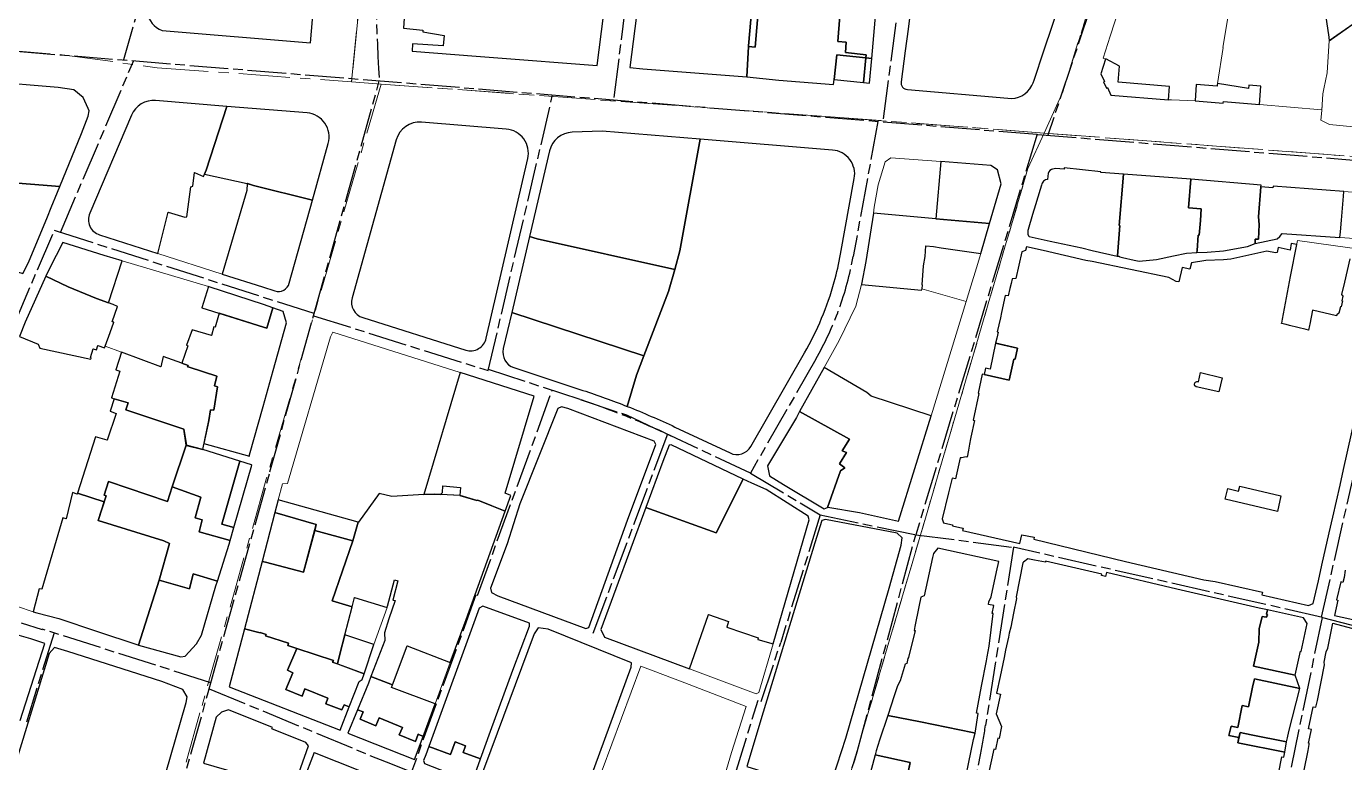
# Model space of a CAD drawing. Header units: millimetres. Extents: x 125232 to 134072, y 142885 to 152835.
# Drawn here: x 130382 to 131201, y 146210 to 146667 of the extents above; entities that cross this region are included whole.
import ezdxf

# ---------------------------------------------------------------- set-up
doc = ezdxf.new("R2010")
doc.units = ezdxf.units.MM
doc.linetypes.add('ACAD_ISO08W100', pattern=[36, 24, -3, 6, -3])
doc.linetypes.add('CENTER', pattern=[50.8, 31.75, -6.35, 6.35, -6.35])
for name, color, linetype, lineweight in [('apartment', 42, 'Continuous', 0), ('government', 221, 'Continuous', 0), ('historical site', 232, 'Continuous', 0), ('municipal utilities', 151, 'Continuous', 0), ('parking', 8, 'Continuous', 0), ('school', 31, 'Continuous', 0), ('super block', 6, 'CENTER', 0)]:
    doc.layers.add(name, color=color, linetype=linetype, lineweight=lineweight)
for name, color, linetype in [('commerce', 10, 'Continuous'), ('commerce & office', 242, 'Continuous'), ('commerce and residence', 32, 'Continuous'), ('culture', 21, 'Continuous'), ('green & plaza', 80, 'Continuous'), ('hospital', 231, 'Continuous'), ('research & university', 30, 'Continuous'), ('reserve', 253, 'Continuous'), ('residence', 2, 'Continuous'), ('residence-bad', 41, 'Continuous'), ('老城北中心线', 7, 'ACAD_ISO08W100')]:
    doc.layers.add(name, color=color, linetype=linetype)

msp = doc.modelspace()

# ---------------------------------------------------------------- linework, layer by layer
at = {"layer": 'apartment'}
msp.add_lwpolyline([(131128.21, 146380.32), (131134.99, 146378.69), (131135.76, 146381.78), (131161.3, 146375.71), (131159.05, 146366.01), (131126.59, 146373.79)], close=True, dxfattribs=at)
at = {"layer": 'commerce'}
for points in [[(130890.4, 146711.17), (130841.43, 146715.61), (130841.16, 146712.7), (130839.73, 146712.88), (130834.82, 146654.2), (130830.75, 146654.54), (130829.74, 146635.73), (130849.52, 146633.67), (130883.55, 146631.09), (130883.81, 146634.17), (130885.5, 146649.43), (130903.6, 146647.61), (130903.78, 146649.54), (130890.96, 146650.87), (130891.4, 146657.35), (130886.13, 146657.74)], [(130839.73, 146712.88), (130841.16, 146712.7), (130841.43, 146715.61), (130836, 146716.1), (130830.77, 146654.97), (130830.75, 146654.54), (130834.82, 146654.2)], [(130912.5, 146706.68), (130909.22, 146707.06), (130909.45, 146709.43), (130892.46, 146710.99), (130890.4, 146711.17), (130886.13, 146657.74), (130891.4, 146657.35), (130890.96, 146650.87), (130903.78, 146649.54), (130903.6, 146647.61), (130907.21, 146647.24)], [(130903.6, 146647.61), (130885.5, 146649.43), (130883.81, 146634.17), (130902.2, 146632.23)], [(130907.21, 146647.24), (130903.6, 146647.61), (130902.2, 146632.23), (130905.8, 146631.85)], [(131092.15, 146629.92), (131060.3, 146632.45), (131061.14, 146642.46), (131052.52, 146646.99), (131052.44, 146646.75), (131049.44, 146637.77), (131051.74, 146632.9), (131051.2, 146632.64), (131052.99, 146628.86), (131053.53, 146629.11), (131055.76, 146624.39), (131091.5, 146621.59)], [(130420.72, 146611.37), (130421.31, 146614.81), (130420.65, 146616.2), (130417.54, 146623.03), (130411.82, 146627.73), (130402.14, 146629.19), (130357.39, 146632.96), (130356.24, 146617.22), (130344.96, 146618.31), (130343.42, 146598.92), (130342.55, 146598.27), (130341.44, 146585.63), (130339.99, 146572.07), (130353.42, 146571.63), (130403.05, 146567.82), (130416.66, 146600.69)], [(131148.87, 146630.03), (131141.26, 146630.67), (131141.06, 146628.49), (131121.84, 146631.62), (131121.68, 146630.68), (131121.63, 146630.01), (131108.65, 146630.96), (131107.98, 146620.85), (131125.47, 146619.57), (131125.6, 146620.49), (131147.91, 146618.62)], [(130987.64, 146569.49), (130985.33, 146578.11), (130981.18, 146580.88), (130950.21, 146583.25), (130947, 146547.72), (130980.38, 146544.72)], [(131063.47, 146575.36), (131049.42, 146576.55), (131049.44, 146576.85), (131026.67, 146579.27), (131026.6, 146578.47), (131021.41, 146578.89), (131020.51, 146578.76), (131019.48, 146578.52), (131018.78, 146578.28), (131017.84, 146577.76), (131017.15, 146576.86), (131016.79, 146575.92), (131016.54, 146574.1), (131016.38, 146572.17), (131015.12, 146572), (131014.39, 146571.55), (131013.9, 146571.06), (131013.38, 146570.41), (131013.05, 146569.9), (131012.77, 146569.35), (131012.53, 146568.68), (131011.7, 146565.99), (131008.95, 146556.42), (131006.98, 146550.38), (131007.13, 146550.33), (131004.31, 146541.15), (131004.1, 146540.39), (131004.09, 146540.23), (131004.04, 146539.18), (131004.15, 146538.25), (131004.59, 146537.12), (131005, 146536.82), (131017.98, 146533.88), (131037.62, 146529.62), (131044.01, 146528.07), (131059.58, 146524.54), (131060.82, 146524.26), (131061.22, 146524.17), (131059.71, 146524.67), (131061.2, 146543.58), (131060.8, 146543.61)], [(130543.8, 146483.09), (130541.7, 146490.18), (130535.34, 146492.49), (130531.63, 146479.88), (130529.62, 146480.51), (130502.07, 146489.13), (130499.6, 146480.38), (130498.78, 146480.62), (130497.29, 146475.21), (130485.35, 146478.9), (130481.84, 146469.4), (130482.52, 146468.92), (130478.8, 146458.08), (130482.75, 146456.61), (130482.48, 146455.81), (130483.34, 146455.55), (130500.67, 146450.06), (130499.2, 146444.03), (130501.11, 146443.54), (130498.73, 146428.88), (130496.6, 146429.16), (130495.61, 146422.65), (130492.59, 146408.28), (130520.79, 146400.44), (130520.97, 146401.35), (130529.34, 146431.29), (130535.59, 146453.5)], [(130827.42, 146386.17), (130782.7, 146407.41), (130781.35, 146407.21), (130777.51, 146397.11), (130766.99, 146368.63), (130810.59, 146352.83)], [(130522.3, 146394.76), (130522.15, 146395.05), (130514.85, 146397.32), (130503.6, 146358.32), (130511.14, 146356.18)], [(130489.59, 146353.54), (130491.39, 146360.88), (130487.06, 146362.09), (130490.67, 146374.97), (130472.94, 146381.36), (130469.93, 146372.33), (130433.28, 146384.61), (130430.64, 146376.18), (130431.84, 146375.82), (130426.98, 146360.44), (130467.63, 146347.86), (130471.21, 146346.3), (130464.73, 146323.56), (130483.53, 146318.06), (130485.97, 146327.38), (130500.93, 146322.84), (130508.16, 146345.89), (130508.83, 146348.19)], [(130588.28, 146359.52), (130538.76, 146373.24), (130536.69, 146365.37), (130562.37, 146358.12), (130561.36, 146354.33), (130585.05, 146347.87)], [(130562.37, 146358.12), (130536.69, 146365.37), (130528.71, 146334.97), (130530.81, 146334.7), (130554.41, 146328.39)], [(130584.53, 146306.95), (130572.23, 146310.68), (130585.05, 146347.87), (130561.36, 146354.33), (130554.41, 146328.39), (130530.81, 146334.7), (130528.71, 146334.97), (130517.77, 146293.28), (130527.52, 146290.7), (130527.52, 146291.06), (130531.15, 146289.82), (130530.88, 146288.85), (130545.11, 146284.34), (130544.76, 146283.02), (130550.34, 146281.14), (130572.95, 146273.56), (130572.51, 146272.68), (130575.54, 146271.53), (130576.87, 146277.47), (130580.12, 146289.51)], [(130500.02, 146319.97), (130500.93, 146322.84), (130485.97, 146327.38), (130483.53, 146318.06), (130464.73, 146323.56), (130452.02, 146283.22), (130478.17, 146275.97), (130480.95, 146276.36), (130487.89, 146284), (130491.07, 146289.26)], [(131177.54, 146296.67), (131175.21, 146300.07), (131152.91, 146304.99), (131152.86, 146304.77), (131152.38, 146302.66), (131152.97, 146301.84), (131152.18, 146300.43), (131149.56, 146300.97), (131147.83, 146293.25), (131147.49, 146285.1), (131144.19, 146270.17), (131170.2, 146264.44), (131173.49, 146279.37), (131173.82, 146279.31)], [(130547.73, 146266.07), (130544.55, 146267.61), (130550.34, 146281.14), (130544.76, 146283.02), (130545.11, 146284.34), (130530.88, 146288.85), (130531.15, 146289.82), (130527.52, 146291.06), (130527.52, 146290.7), (130517.77, 146293.28), (130508.34, 146257.35), (130577.09, 146230.36), (130582.78, 146244.95), (130579.59, 146246.1), (130578.27, 146242.91), (130568.18, 146246.75), (130569.61, 146250.26), (130555.24, 146256.08), (130553.48, 146251.47), (130543.46, 146255.54)], [(130557.55, 146220.7), (130555.94, 146222.64), (130534.8, 146231.22), (130535.15, 146232), (130507.79, 146243), (130503.43, 146241.61), (130500.26, 146238.45), (130492.31, 146209.87), (130548.05, 146193.86)], [(130615.83, 146232.04), (130601.46, 146238.08), (130599.38, 146233.14), (130589.68, 146237.21), (130591.55, 146241.82), (130587.98, 146243.09), (130582, 146228.43), (130623.31, 146212.21), (130628.62, 146226.54), (130625.59, 146227.88), (130623.84, 146223.27), (130613.86, 146227.44)], [(130664.34, 146212.56), (130653.46, 146216.62), (130654.98, 146220.68), (130648.67, 146223.14), (130645.7, 146215.39), (130632.19, 146220.34), (130630.29, 146215.15), (130628.91, 146211.59), (130629.6, 146209.64), (130657.08, 146198.95), (130659.74, 146199.7)]]:
    msp.add_lwpolyline(points, close=True, dxfattribs=at)
msp.add_lwpolyline([(130765.79, 146462.76), (130683.68, 146489.58), (130678.43, 146467.14, 0.388549), (130685.04, 146455.37), (130727.92, 146441.24, -0.01447), (130755.46, 146431.28), (130761.2, 146450.75)], format="xyb", close=True, dxfattribs=at)
at = {"layer": 'commerce & office'}
for points in [[(130506.81, 146617.49), (130462.58, 146621.09, 0.322827), (130447.56, 146612.02), (130421.65, 146551.22, 0.441826), (130427.8, 146537.78), (130463.92, 146526.22), (130470.42, 146551.89), (130480.73, 146548.72), (130481.98, 146549), (130484.4, 146567.66), (130485.77, 146567.88), (130486.73, 146576.36), (130492.25, 146574.03), (130494.03, 146577.83)], [(130569.82, 146594.45, 0.471534), (130556.59, 146613.44), (130506.81, 146617.49), (130494.03, 146577.83), (130492.87, 146575.36), (130519.52, 146569.55), (130519.53, 146569.56), (130523.26, 146568.34), (130559.96, 146559.21)], [(130693.69, 146585.08, 0.457098), (130680.29, 146603.38), (130627.66, 146607.66, 0.359126), (130612, 146596.75), (130584.54, 146498.63, 0.404899), (130591.17, 146486.39), (130655.12, 146466.28, 0.437007), (130667.87, 146473.56)], [(130800.65, 146597.1), (130739.85, 146602.04), (130721.2, 146601.39, 0.338632), (130707.12, 146589.82), (130694.7, 146536.71), (130699.57, 146535.35), (130784.88, 146516.23), (130784.88, 146516.23), (130788.16, 146527.86)], [(130883.93, 146508.58, 0.023028), (130887.88, 146525.81), (130896.4, 146572.78, 0.443308), (130882.86, 146590.41), (130800.65, 146597.1), (130788.16, 146527.86), (130784.88, 146516.23), (130781.06, 146502.71), (130765.79, 146462.76), (130761.2, 146450.75), (130755.46, 146431.28, -0.015924), (130785.04, 146418.5), (130819.26, 146402.41, 0.390559), (130832.18, 146406.48), (130865.49, 146464.52, 0.062438)], [(130559.96, 146559.21), (130523.26, 146568.34), (130519.59, 146569.54), (130519.52, 146569.55), (130519.18, 146565.22), (130503.96, 146513.42), (130528.93, 146505.43), (130536.68, 146502.95, 0.425009), (130545.55, 146507.73)]]:
    msp.add_lwpolyline(points, format="xyb", close=True, dxfattribs=at)
for points in [[(131111.26, 146546.64), (131111.83, 146553.82), (131103.86, 146554.46), (131105.29, 146572.25), (131063.47, 146575.36), (131060.8, 146543.61), (131061.2, 146543.58), (131059.71, 146524.67), (131061.22, 146524.17), (131062.85, 146523.62), (131070.07, 146522.15), (131073.18, 146521.44), (131084.1, 146522.54), (131094.66, 146524.77), (131102.65, 146526.48), (131109.01, 146526.89), (131109.37, 146528.01), (131109.99, 146537.56), (131110.56, 146537.52)], [(131148.81, 146567.54), (131148.91, 146568.68), (131105.29, 146572.25), (131103.86, 146554.46), (131111.83, 146553.82), (131111.26, 146546.64), (131110.56, 146537.52), (131109.99, 146537.56), (131109.37, 146528.01), (131109.01, 146526.89), (131115.57, 146527.04), (131125.71, 146527.89), (131140.45, 146530.54), (131145.18, 146532.43), (131145.29, 146535.12), (131147.25, 146535.02), (131147.75, 146544.23), (131147.25, 146549)], [(131200.08, 146561.82), (131200.29, 146564.7), (131156.45, 146567.99), (131156.35, 146566.94), (131148.81, 146567.54), (131147.25, 146549), (131147.75, 146544.23), (131147.25, 146535.02), (131145.29, 146535.12), (131145.18, 146532.43), (131158.95, 146535.31), (131160.63, 146536.73), (131162.02, 146538.65), (131197.87, 146536.09), (131198.23, 146539.65), (131198.82, 146546.82)]]:
    msp.add_lwpolyline(points, close=True, dxfattribs=at)
at = {"layer": 'commerce and residence'}
for points in [[(131111.33, 146452.41), (131124.82, 146449.05), (131122.81, 146440.37), (131108.6, 146443.5), (131107.89, 146444.04), (131107.61, 146444.77), (131107.61, 146445.18), (131107.9, 146445.96), (131108.21, 146446.28), (131108.6, 146446.56), (131109.13, 146446.67), (131109.62, 146446.66), (131110.08, 146446.6)], [(130755.56, 146360.77), (130773.18, 146407.63), (130772.05, 146409.71), (130718.48, 146430.03), (130714.51, 146431.06), (130712.33, 146430.03), (130688.67, 146370.78), (130680.77, 146346.1), (130670.41, 146318.49), (130671.2, 146315.78), (130675, 146313.78), (130729.7, 146293.55), (130731.53, 146294.16)]]:
    msp.add_lwpolyline(points, close=True, dxfattribs=at)
at = {"layer": 'culture'}
msp.add_lwpolyline([(130575.61, 146817.81), (130581.55, 146855.62), (130515.4, 146873.71), (130460.32, 146692.88), (130457.35, 146675.84, 0.27003), (130466.55, 146664.62), (130558.75, 146656.98), (130567.02, 146753.8)], format="xyb", close=True, dxfattribs=at)
msp.add_lwpolyline([(130931.55, 146678.91), (130929.79, 146665.3), (130928.07, 146651.88), (130925.42, 146632.65, 0.420528), (130929.32, 146627.91), (130991.65, 146622.58, 0.323231), (131006.54, 146630.42), (131007.36, 146632.06), (131008, 146633.78), (131014.07, 146652), (131036, 146717.15)], format="xyb", dxfattribs=at)
msp.add_lwpolyline([(130617.63, 146681.65), (130616.5, 146665.92), (130628.48, 146664.7), (130628.48, 146663.78), (130641.73, 146661.43), (130641.16, 146655.13), (130622.17, 146656.3), (130621.89, 146651.72), (130661.56, 146648.63), (130672.32, 146647.77), (130736.68, 146642.8), (130745.86, 146714.46)], dxfattribs=at)
at = {"layer": 'government'}
msp.add_lwpolyline([(131129.21, 146677.47), (131125.25, 146654.02), (131125.48, 146653.98), (131121.84, 146631.62), (131141.06, 146628.49), (131141.26, 146630.67), (131148.87, 146630.03), (131147.91, 146618.62), (131186.41, 146615.4), (131186.71, 146615.38), (131187.24, 146625.35), (131187.98, 146628.45), (131189.98, 146638.37), (131191.29, 146658.29), (131191.23, 146658.25), (131190.98, 146660.47), (131189.49, 146670.13)], dxfattribs=at)
for points in [[(130950.21, 146583.25), (130919, 146585.65), (130915.46, 146583.03), (130911.3, 146568.72), (130908.82, 146554.98), (130908.24, 146551.21), (130947, 146547.72)], [(131222.16, 146534.38), (131197.87, 146536.09), (131198.23, 146539.65), (131198.82, 146546.82), (131200.08, 146561.82), (131200.29, 146564.7), (131224.93, 146562.84), (131224.7, 146559.48), (131222.26, 146535.7)], [(130651.65, 146452.27), (130572.62, 146477.45), (130571.2, 146474.57), (130544.48, 146383.45), (130541.38, 146383.23), (130538.76, 146373.24), (130588.48, 146359.46), (130601.44, 146377.25), (130609.35, 146375.43), (130629.2, 146376.57)], [(130606.26, 146306.52), (130586, 146312.76), (130584.53, 146306.95), (130580.12, 146289.51), (130598.1, 146283.46)]]:
    msp.add_lwpolyline(points, close=True, dxfattribs=at)
at = {"layer": 'green & plaza'}
msp.add_lwpolyline([(130770.79, 146750), (130756.93, 146641.69), (130765.12, 146640.87), (130829.74, 146635.73), (130830.75, 146654.54), (130830.77, 146654.97), (130836, 146716.1)], dxfattribs=at)
at = {"layer": 'historical site'}
msp.add_lwpolyline([(130965.92, 146496.44), (130938.42, 146504.28), (130938.69, 146506.77), (130938.44, 146506.8), (130939.41, 146518.61), (130940.42, 146524.33), (130940.84, 146530.94), (130945.45, 146530.49), (130950.4, 146529.75), (130974.97, 146526.28), (130972.24, 146517.29), (130968.8, 146505.94)], close=True, dxfattribs=at)
at = {"layer": 'hospital'}
msp.add_lwpolyline([(130995.38, 146460.72), (130996.3, 146460.52), (130997.81, 146467.54), (130984.21, 146470.48), (130984.12, 146470.5), (130980.75, 146454.4), (130977.81, 146455.03), (130976.94, 146451.1), (130992.56, 146447.65)], close=True, dxfattribs=at)
at = {"layer": 'municipal utilities'}
for points in [[(131226.27, 146526.5), (131171.58, 146534.29), (131167.27, 146511.89), (131162.22, 146485.39), (131161.79, 146483), (131161.61, 146483.01), (131161.54, 146482.7), (131164.43, 146482.09), (131166.65, 146481.51), (131176.87, 146478.94), (131178.31, 146478.61), (131179.01, 146481.6), (131179.17, 146482.4), (131180.89, 146490.93), (131195.85, 146487.48), (131196, 146488.19), (131197.33, 146489.11), (131198.26, 146493.15), (131198.71, 146493.04), (131199.57, 146496.77), (131199.11, 146496.88), (131199.73, 146499.55), (131199.73, 146499.79), (131199.38, 146500.27), (131198.85, 146500.48), (131198.89, 146500.65), (131200.66, 146508.33), (131204.05, 146522.94)], [(130367.13, 146310.38), (130386.56, 146303.9), (130390.36, 146318.07), (130392.02, 146317.82), (130404.9, 146362.24), (130407.05, 146361.6), (130411.08, 146377.81), (130413.94, 146376.93), (130425.32, 146412.44), (130432.52, 146410.43), (130438.18, 146426.99), (130434.35, 146428.35), (130436.87, 146436.08), (130435.15, 146436.65), (130440.3, 146453.17), (130437.85, 146453.91), (130441.3, 146464.89), (130431.29, 146468.61), (130430.92, 146467.57), (130426.69, 146469.06), (130425.83, 146466.42), (130423.72, 146466.99), (130422.09, 146461.55), (130422.62, 146461.41), (130422.63, 146461.41), (130422.57, 146461.25), (130422.39, 146460.61), (130390.7, 146467.44), (130389.67, 146469.92), (130378.07, 146474.77)]]:
    msp.add_lwpolyline(points, dxfattribs=at)
for points in [[(130965.93, 146496.44), (130938.42, 146504.28), (130938.09, 146503.49), (130900.77, 146506.92), (130897.27, 146493.52), (130886.94, 146472.24), (130877.58, 146455.37), (130904.08, 146439.97), (130906.96, 146437.69), (130944.04, 146425.5)], [(130651.84, 146381.08), (130640.97, 146381.93), (130640.7, 146377.79), (130639.64, 146376.69), (130651.41, 146376)]]:
    msp.add_lwpolyline(points, close=True, dxfattribs=at)
at = {"layer": 'parking'}
msp.add_lwpolyline([(131208.84, 146670.66), (131191.29, 146658.29), (131189.98, 146638.37), (131187.98, 146628.45), (131187.24, 146625.35), (131186.69, 146615.01), (131186.07, 146608.89), (131191.52, 146606.18), (131214.79, 146604.02)], dxfattribs=at)
at = {"layer": 'research & university'}
msp.add_lwpolyline([(130401.61, 146564.34), (130403.05, 146567.82), (130353.42, 146571.63), (130339.99, 146572.07), (130338.64, 146559.47), (130337.6, 146549.78), (130336.8, 146545.77), (130333.26, 146527.83), (130333.53, 146527.74), (130363.9, 146518.64), (130380.18, 146513.76), (130383.56, 146520.64), (130395.5, 146549.01), (130397.75, 146554.67)], close=True, dxfattribs=at)
at = {"layer": 'reserve'}
for points in [[(130906.96, 146437.69), (130904.08, 146439.97), (130877.58, 146455.37), (130862.44, 146428.07), (130893.47, 146410.94), (130888.93, 146403.69), (130891.5, 146402.63), (130887.27, 146395.67), (130890.44, 146393.25), (130887.87, 146391.28), (130879.7, 146368.63), (130879.99, 146368.77), (130899.54, 146365.38), (130923.92, 146360.08), (130944.04, 146425.5)], [(130862.44, 146428.07), (130860.46, 146424.5), (130842.59, 146394.46), (130843.67, 146388.31), (130852.44, 146382.77), (130877.69, 146367.69), (130879.7, 146368.63), (130887.87, 146391.28), (130890.44, 146393.25), (130887.27, 146395.67), (130891.5, 146402.63), (130888.93, 146403.69), (130893.47, 146410.94)], [(130359.42, 146142.41), (130361.59, 146138.63), (130365.85, 146136.22), (130397.45, 146130.43), (130414.4, 146126.9), (130424.6, 146126.02), (130427.01, 146125.62), (130436.4, 146124.17), (130437.04, 146127.22), (130446.08, 146124.81), (130481.46, 146247.64), (130482.1, 146251.08), (130479.55, 146255.53), (130466.43, 146260.5), (130408.15, 146279.24), (130399.74, 146281.79), (130396.43, 146277.96), (130372.32, 146198.93), (130364.05, 146166.28), (130359.15, 146143.98)], [(130923.89, 146175.82), (130931.04, 146210.37), (130909.32, 146215.02), (130905.4, 146200.44), (130887.16, 146143.52), (130878.77, 146118.97), (130884.87, 146113.74), (130887.78, 146113.07), (130891.07, 146112.43), (130914.47, 146107.92), (130919.57, 146135.22), (130917.64, 146135.59), (130919.84, 146142.74), (130921.41, 146150.54), (130921.94, 146165.9)]]:
    msp.add_lwpolyline(points, close=True, dxfattribs=at)
at = {"layer": 'residence'}
for points in [[(130699.57, 146535.35), (130694.7, 146536.71), (130683.68, 146489.58), (130765.79, 146462.76), (130781.06, 146502.71), (130784.88, 146516.23)], [(130697.72, 146437.59), (130651.65, 146452.27), (130629.22, 146376.65), (130635.85, 146376.77), (130639.54, 146376.58), (130640.7, 146377.79), (130640.97, 146381.93), (130651.84, 146381.08), (130651.41, 146376.04), (130661.93, 146373.01), (130662.59, 146373.06), (130671.35, 146369.62), (130679.58, 146366.28), (130683.08, 146376.01), (130679.53, 146377.38)], [(131111.33, 146452.41), (131124.82, 146449.05), (131122.81, 146440.37), (131108.6, 146443.5), (131107.89, 146444.04), (131107.53, 146444.98), (131107.9, 146445.96), (131108.21, 146446.28), (131108.6, 146446.56), (131109.13, 146446.67), (131109.62, 146446.66), (131110.08, 146446.6)], [(130868.33, 146360.92), (130867.77, 146363.28), (130841.68, 146379.7), (130832.74, 146383.64), (130827.42, 146386.17), (130810.59, 146352.83), (130766.99, 146368.63), (130738.97, 146292.76), (130741.27, 146288.17), (130794.02, 146268.38), (130805.88, 146302.12), (130818.38, 146297.83), (130817.27, 146294.28), (130836.63, 146287.78), (130836.39, 146286.68), (130845.98, 146283.99)], [(131128.21, 146380.32), (131134.99, 146378.69), (131135.76, 146381.78), (131161.3, 146375.71), (131159.05, 146366.01), (131126.59, 146373.79)], [(130918.02, 146318.54), (130925.46, 146345.13), (130926.1, 146349.84), (130923.04, 146352.65), (130878.56, 146361.18), (130876.27, 146360.42), (130871.93, 146346.66), (130839.84, 146241.55), (130829.72, 146207.85), (130866.21, 146196.48), (130880.35, 146192.26), (130891.11, 146225.48)], [(130978.44, 146273.44), (130978.95, 146275.8), (130979.44, 146279.15), (130980.1, 146282.56), (130982.6, 146302.8), (130982.04, 146302.87), (130983.08, 146307.7), (130979.65, 146308.4), (130979.92, 146310.06), (130981.41, 146313.04), (130984.68, 146328.74), (130986.17, 146334.99), (130948.17, 146343.32), (130945.52, 146340.07), (130944.84, 146337.55), (130940.71, 146318.52), (130939.77, 146313.79), (130937.69, 146313), (130936.44, 146307.02), (130933.9, 146294.68), (130933.48, 146292.33), (130934.18, 146292.15), (130929.96, 146275.47), (130929.67, 146274.8), (130928.95, 146271.85), (130928.07, 146271.34), (130924.8, 146261.01), (130923.13, 146257.98), (130921.13, 146251.71), (130917.3, 146239.46), (130937.43, 146235.6), (130969.78, 146228.95), (130971.38, 146228.63), (130973.26, 146240.75), (130972.31, 146240.95), (130975.3, 146257.63)], [(130684.4, 146267.71), (130694.69, 146294.93), (130694.69, 146296.88), (130665.83, 146307.41), (130663.5, 146306.11), (130632.19, 146220.34), (130645.7, 146215.39), (130648.67, 146223.14), (130654.98, 146220.68), (130653.46, 146216.62), (130664.34, 146212.56), (130670.48, 146229.7)], [(130757.88, 146269.57), (130757.97, 146272.21), (130706.41, 146293.07), (130700.08, 146293.86), (130697.7, 146290.17), (130666.79, 146207.41), (130663.3, 146198.27), (130663.31, 146197.58), (130722.58, 146174.24), (130725.09, 146180.21)], [(130608.94, 146256.84), (130609.61, 146258.61), (130596.29, 146263.66), (130594.74, 146259.64), (130587.98, 146243.09), (130591.55, 146241.82), (130589.68, 146237.21), (130599.38, 146233.14), (130601.46, 146238.08), (130615.83, 146232.04), (130613.86, 146227.44), (130623.84, 146223.27), (130625.59, 146227.88), (130628.62, 146226.54), (130636.1, 146246.74)], [(130634.44, 146186.54), (130633.34, 146188.89), (130630.53, 146189.91), (130611.14, 146194.32), (130604.45, 146199.21), (130561.22, 146216.26), (130561.01, 146216.51), (130547.39, 146181.03), (130540.47, 146162.33), (130537.31, 146153.31), (130537.03, 146151.98), (130538.9, 146149.96), (130549.96, 146145.3), (130575.11, 146135.79), (130585.8, 146134.01), (130603.47, 146153.16)]]:
    msp.add_lwpolyline(points, close=True, dxfattribs=at)
for points in [[(131204.05, 146522.94), (131200.66, 146508.33), (131198.89, 146500.65), (131198.85, 146500.48), (131199.38, 146500.27), (131199.77, 146499.73), (131199.11, 146496.88), (131199.57, 146496.77), (131198.71, 146493.04), (131198.26, 146493.15), (131197.33, 146489.11), (131196, 146488.19), (131195.85, 146487.48), (131180.89, 146490.93), (131179.17, 146482.4), (131179.01, 146481.6), (131178.31, 146478.61), (131176.87, 146478.94), (131166.65, 146481.51), (131164.43, 146482.09), (131161.54, 146482.7), (131161.61, 146483.01), (131161.79, 146483), (131162.22, 146485.39), (131167.27, 146511.89), (131171.08, 146531.69), (131167.69, 146532.37), (131166.91, 146528.26), (131159.66, 146529.98), (131158.91, 146526.81), (131157.91, 146526.6), (131152.53, 146527.71), (131130.24, 146522.67), (131125.72, 146522.3), (131114.58, 146521.88), (131105.8, 146520.43), (131104.71, 146516.42), (131099.97, 146517.53), (131097.9, 146508.63), (131096.21, 146508.74), (131091.59, 146511.21), (131044.09, 146521.16), (131040.14, 146521.91), (131013.7, 146528), (131003.33, 146530.4), (131002.77, 146527.96), (131000.49, 146527.31), (130996.62, 146510.73), (130994.45, 146510.44), (130993.81, 146507.66), (130993.04, 146504.37), (130992.02, 146500), (130989.98, 146500.06), (130987.77, 146489.54), (130987.18, 146486.32), (130985.14, 146477.5), (130985.64, 146477.39), (130984.79, 146473.68), (130984.12, 146470.5), (130997.81, 146467.54), (130996.3, 146460.52), (130995.38, 146460.72), (130992.56, 146447.65), (130976.94, 146451.1), (130975.75, 146451.27), (130973.23, 146439.45), (130973.74, 146439.28), (130970.14, 146422.73), (130971.07, 146422.53), (130968.82, 146412.27), (130968.6, 146411.12), (130968, 146407.96), (130967.31, 146404.09), (130966.42, 146399.87), (130965.76, 146400.02), (130963.02, 146399.29), (130962.12, 146399.42), (130959.18, 146386.33), (130957.06, 146386.81), (130954.86, 146377.67), (130951.03, 146361.54), (130951.85, 146359.12), (130952.67, 146358.93), (130957.44, 146357.82), (130957.27, 146357.25), (130961.94, 146356.17), (130963.91, 146355.71), (130963.62, 146354.38), (130999.17, 146346.21), (131000.5, 146351.67), (131008.16, 146350.11), (131007.88, 146348.84), (131064.72, 146335.11), (131113.36, 146323.78), (131120.53, 146322.68), (131149.74, 146315.94), (131149.39, 146314.42), (131178.48, 146307.76), (131181.33, 146308.94), (131184.54, 146323.13), (131186.71, 146332.74), (131191.25, 146352.83), (131193.43, 146362.5), (131197.96, 146382.51), (131200.15, 146392.19), (131213.26, 146450.23)], [(131159.81, 146203.22), (131161.82, 146213.77), (131163.01, 146213.55), (131163.6, 146216.78), (131134.46, 146222.57), (131135.2, 146225.88), (131129.02, 146227.15), (131130.41, 146232.94), (131134.55, 146232.08), (131137.28, 146245.61), (131141.17, 146244.82), (131143.66, 146257.01), (131144.92, 146262.22), (131172.96, 146256.31), (131170.2, 146264.44), (131144.19, 146270.17), (131147.49, 146285.1), (131147.83, 146293.25), (131149.56, 146300.97), (131152.18, 146300.43), (131152.97, 146301.84), (131152.38, 146302.66), (131152.86, 146304.77), (131152.91, 146304.99), (131147.67, 146306.18), (131096.63, 146317.97), (131053.03, 146328.21), (131052.43, 146325.76), (131049.82, 146326.37), (131050.02, 146327.23), (131015.14, 146335.22), (131015.03, 146334.64), (131008.19, 146335.84), (131004.13, 146336.62), (131001.4, 146334.64), (131001, 146334.23), (130996.88, 146313.09), (130997.07, 146312.07), (130995.15, 146302.93), (130993.49, 146294.4), (130992.58, 146290.64), (130992.18, 146288.07), (130990.24, 146280.01), (130989.5, 146275.58), (130987, 146263.66), (130984.66, 146253.3), (130987.23, 146252.67), (130984.53, 146240.63), (130987.82, 146232.69), (130986.34, 146225.3), (130985.57, 146225.48), (130983.99, 146218.42), (130983.02, 146218.64), (130978.29, 146196.84)], [(131201.12, 146329.75), (131200.62, 146325.12), (131199.7, 146322.12), (131198.44, 146322.41), (131195.76, 146311.32), (131196.6, 146311.11), (131194.54, 146301.47), (131210.65, 146298.01)], [(131175.66, 146205.58), (131178.19, 146217.79), (131178.86, 146221.44), (131178.88, 146222.32), (131178.48, 146222.4), (131180.18, 146230.84), (131178.48, 146231.21), (131181.22, 146244.92), (131182.95, 146244.58), (131183.91, 146248.78), (131188.32, 146270.92), (131188.14, 146272.51), (131189.4, 146278.95), (131190.35, 146281.33), (131193.59, 146296.87), (131275.52, 146274.82)]]:
    msp.add_lwpolyline(points, dxfattribs=at)
at = {"layer": 'residence-bad'}
for points in [[(131267.85, 146741.63), (131189.36, 146739.58), (131189.75, 146731.13), (131190.5, 146731.15), (131191.06, 146715.04), (131185.73, 146714.95), (131184.23, 146712.49), (131184.19, 146709.49), (131184.77, 146703.14), (131185.2, 146703.18), (131185.54, 146701.09), (131186.44, 146701.14), (131186.97, 146692.45), (131188.22, 146692.48), (131188.32, 146688.32), (131187.05, 146688.29), (131186.74, 146685.9), (131186.34, 146682.78), (131187.81, 146682.75), (131188.51, 146677.63), (131189.49, 146670.13), (131190.98, 146660.47), (131191.23, 146658.25), (131208.84, 146670.66)], [(130378.5, 146236.4), (130393.72, 146284.21), (130385.11, 146287.04), (130376.34, 146289.64)]]:
    msp.add_lwpolyline(points, dxfattribs=at)
for points in [[(130939.42, 146518.61), (130940.43, 146524.33), (130940.84, 146530.93), (130945.46, 146530.48), (130950.4, 146529.75), (130974.98, 146526.28), (130980.38, 146544.72), (130947, 146547.72), (130908.24, 146551.21), (130903.59, 146521.28), (130900.81, 146507.06), (130900.77, 146506.92), (130938.09, 146503.49), (130938.43, 146504.31), (130938.7, 146506.77), (130938.45, 146506.79)], [(130441.8, 146521.66), (130430.64, 146524.99), (130404.9, 146532.92), (130396.68, 146516.95), (130394.48, 146512.06), (130408.2, 146505.5), (130425.93, 146498.23), (130433.35, 146495.54)], [(130438.98, 146493.38), (130436.2, 146494.46), (130433.35, 146495.54), (130425.93, 146498.23), (130408.2, 146505.5), (130394.48, 146512.06), (130381.66, 146483.53), (130378.07, 146474.77), (130389.67, 146469.92), (130390.7, 146467.44), (130422.39, 146460.61), (130422.62, 146461.41), (130422.09, 146461.55), (130423.72, 146466.99), (130425.83, 146466.42), (130426.69, 146469.06), (130430.92, 146467.57), (130431.29, 146468.61), (130434.45, 146477.15), (130436.68, 146483.52), (130435.67, 146483.75)], [(130535.34, 146492.49), (130529.52, 146494.61), (130495.76, 146505.54), (130495.47, 146505.63), (130491.35, 146492.49), (130529.62, 146480.51), (130531.63, 146479.88)], [(130501.11, 146443.54), (130499.2, 146444.03), (130500.67, 146450.06), (130483.34, 146455.55), (130482.48, 146455.81), (130482.75, 146456.61), (130478.8, 146458.08), (130467.18, 146462.28), (130465.86, 146455.77), (130441.3, 146464.89), (130437.85, 146453.91), (130440.3, 146453.17), (130435.15, 146436.65), (130436.87, 146436.08), (130445.53, 146433.48), (130444.08, 146429.14), (130480.02, 146417.11), (130481.68, 146407.14), (130491.8, 146404.48), (130495.61, 146422.65), (130496.6, 146429.16), (130498.73, 146428.88)], [(130481.59, 146407.31), (130480.02, 146417.11), (130444.08, 146429.14), (130445.53, 146433.48), (130436.87, 146436.08), (130434.35, 146428.35), (130438.18, 146426.99), (130432.52, 146410.43), (130425.32, 146412.44), (130414.13, 146377.52), (130430.68, 146372.15), (130431.84, 146375.82), (130430.64, 146376.18), (130433.28, 146384.61), (130469.93, 146372.33), (130472.94, 146381.36)], [(130514.85, 146397.32), (130491.8, 146404.48), (130481.54, 146407.17), (130472.94, 146381.36), (130490.67, 146374.97), (130487.06, 146362.09), (130491.39, 146360.88), (130489.59, 146353.54), (130508.83, 146348.19), (130511.14, 146356.18), (130503.6, 146358.32)], [(130471.21, 146346.3), (130467.63, 146347.86), (130426.98, 146360.44), (130430.68, 146372.15), (130414.13, 146377.52), (130413.94, 146376.93), (130411.08, 146377.81), (130407.05, 146361.6), (130404.9, 146362.24), (130392.02, 146317.82), (130390.36, 146318.07), (130386.56, 146303.9), (130388.91, 146303.11), (130402.41, 146299.61), (130425.86, 146291.74), (130451.48, 146283.37), (130452.02, 146283.22), (130464.73, 146323.56)], [(130679.58, 146366.28), (130671.35, 146369.62), (130662.59, 146373.06), (130661.93, 146373.01), (130651.59, 146375.99), (130639.64, 146376.69), (130639.54, 146376.58), (130635.85, 146376.77), (130629.22, 146376.65), (130629.2, 146376.57), (130609.35, 146375.43), (130601.44, 146377.25), (130588.48, 146359.46), (130588.28, 146359.52), (130585.05, 146347.87), (130572.23, 146310.68), (130584.53, 146306.95), (130586, 146312.76), (130606.26, 146306.52), (130606.57, 146307.4), (130611, 146323.63), (130612.9, 146323.15), (130609.87, 146310.97), (130611.26, 146310.88), (130607.37, 146299.38), (130604.6, 146290.76), (130604.86, 146286.01), (130596.29, 146263.66), (130609.61, 146258.61), (130618.7, 146282.73), (130645.57, 146272.32), (130655.48, 146299.09)], [(130598.1, 146283.46), (130580.12, 146289.51), (130576.87, 146277.47), (130575.54, 146271.53), (130592.02, 146265.28)], [(130572.51, 146272.68), (130572.95, 146273.56), (130550.34, 146281.14), (130544.55, 146267.61), (130547.73, 146266.07), (130543.46, 146255.54), (130553.48, 146251.47), (130555.24, 146256.08), (130569.61, 146250.26), (130568.18, 146246.75), (130578.27, 146242.91), (130579.59, 146246.1), (130582.78, 146244.95), (130588.9, 146260.64), (130590.86, 146261.84), (130592.02, 146265.28)], [(131172.96, 146256.31), (131144.92, 146262.22), (131143.66, 146257.01), (131141.17, 146244.82), (131137.28, 146245.61), (131134.55, 146232.08), (131130.41, 146232.94), (131129.02, 146227.15), (131135.2, 146225.88), (131135.87, 146228.86), (131142.77, 146227.53), (131164.81, 146223.08), (131165.33, 146225.73), (131166.11, 146229.64)], [(130970.41, 146224.67), (130971.38, 146228.63), (130969.78, 146228.95), (130937.43, 146235.6), (130917.3, 146239.46), (130912.07, 146224.19), (130909.98, 146217.65), (130909.32, 146215.02), (130931.04, 146210.37), (130925.66, 146184.35), (130955, 146178.67), (130956.14, 146184.39), (130961.52, 146183.32), (130962.64, 146187.32)], [(131164.81, 146223.08), (131142.77, 146227.53), (131135.87, 146228.86), (131134.46, 146222.57), (131163.6, 146216.78)]]:
    msp.add_lwpolyline(points, close=True, dxfattribs=at)
at = {"layer": 'school'}
msp.add_lwpolyline([(131064.33, 146689.18), (131055.33, 146661.1), (131050.97, 146647.48), (131052.44, 146646.75), (131052.52, 146646.99), (131061.14, 146642.46), (131060.3, 146632.45), (131092.15, 146629.92), (131091.5, 146621.59), (131093.25, 146621.59), (131107.98, 146620.85), (131108.65, 146630.96), (131121.63, 146630.01), (131121.68, 146630.68), (131121.84, 146631.62), (131125.48, 146653.98), (131125.25, 146654.02), (131129.21, 146677.47)], dxfattribs=at)
for points in [[(130519.18, 146565.22), (130519.52, 146569.55), (130492.87, 146575.36), (130492.25, 146574.03), (130486.73, 146576.36), (130485.77, 146567.88), (130484.4, 146567.66), (130481.98, 146549), (130480.73, 146548.72), (130470.42, 146551.89), (130463.92, 146526.22), (130503.96, 146513.42)], [(130495.47, 146505.63), (130441.8, 146521.66), (130433.35, 146495.54), (130436.2, 146494.46), (130438.98, 146493.38), (130435.67, 146483.75), (130436.68, 146483.52), (130434.45, 146477.15), (130431.29, 146468.61), (130441.3, 146464.89), (130465.86, 146455.77), (130467.18, 146462.28), (130478.8, 146458.08), (130482.52, 146468.92), (130481.84, 146469.4), (130485.35, 146478.9), (130497.29, 146475.21), (130498.78, 146480.62), (130499.6, 146480.38), (130502.07, 146489.13), (130491.35, 146492.49)], [(130845.98, 146283.99), (130836.39, 146286.68), (130836.63, 146287.78), (130817.27, 146294.28), (130818.38, 146297.83), (130805.88, 146302.12), (130794.02, 146268.38), (130835.46, 146252.85), (130837.19, 146253.71)], [(130645.57, 146272.32), (130618.7, 146282.73), (130609.61, 146258.61), (130608.94, 146256.84), (130636.1, 146246.74)], [(130820.22, 146216.5), (130829.15, 146245.16), (130791.09, 146259.82), (130763.89, 146270.18), (130727.81, 146173.22), (130727.67, 146170.47), (130797.07, 146144.65), (130799.54, 146146.15)]]:
    msp.add_lwpolyline(points, close=True, dxfattribs=at)
at = {"layer": 'super block'}
for points in [[(131592.12, 146989.71), (131635.73, 147129.6), (131640.06, 147144.41), (131582.54, 147202.01), (131562.01, 147239.15), (131527.11, 147272.82), (131489.33, 147291.18), (131356.84, 147326.43), (131235.88, 147346.68), (130720.17, 147460.19), (130714.42, 147435.55), (130675.73, 147244.29), (130639.45, 147043.53), (130611.85, 146913), (130608.02, 146874.04), (131002.76, 146759.01), (131063.35, 146746.61), (131025.78, 146626.53), (131014.2, 146600.95), (131491.86, 146564.63), (131518.54, 146562.29), (131521.16, 146590.76), (131535.19, 146704.65), (131563.64, 146862.11)], [(130608.02, 146874.04), (130500.43, 146905.39), (130096.02, 147014.27), (130005.05, 147042.65), (129994.38, 146978.27), (129977.61, 146847.73), (129960.27, 146685.9), (130404.49, 146649.53), (130463.62, 146641.5), (130584.26, 146632.7)], [(131063.35, 146746.61), (131002.76, 146759.01), (130608.02, 146874.04), (130584.26, 146632.7), (130602.53, 146631.37), (130884.51, 146610.81), (131014.2, 146600.95), (131025.78, 146626.53)], [(131004.22, 146578.89), (131014.2, 146600.95), (130884.51, 146610.81), (130602.53, 146631.37), (130531.32, 146386.14), (130490.13, 146241.1), (130421.83, 145995.93), (130398.53, 145908.85), (130446.4, 145885.34), (130551.49, 145837.7), (130615.58, 145819.73), (130714.74, 145813.32), (130768.95, 145807.54), (130860.89, 146099.84), (130873.95, 146135.33)], [(131514.66, 146520.12), (131518.54, 146562.29), (131491.86, 146564.63), (131014.2, 146600.95), (131004.22, 146578.89), (130873.95, 146135.33), (130860.89, 146099.84), (130768.95, 145807.54), (130783.72, 145805.96), (130892.7, 145781.86), (131042.19, 145749.25), (131332.3, 145687.85), (131370.69, 145943.09)]]:
    msp.add_lwpolyline(points, close=True, dxfattribs=at)
at = {"layer": '老城北中心线', "linetype": 'ACAD_ISO08W100', "lineweight": 25}
for p, q in [((130772.73, 146825.47), (130746.89, 146621.54)), ((130488.5, 146805), (130442.59, 146646.29)), ((130936.4, 146776.38), (130913.96, 146607.94)), ((131065.78, 146747.16), (131016.59, 146599.59)), ((129586.71, 146715.92), (131009.92, 146600.14)), ((130403.5, 146539.25), (130449, 146646)), ((130669.08, 146453.5), (130709.1, 146624.61)), ((130910.96, 146608.19), (130895.75, 146524.38)), ((131009.92, 146600.14), (130934.54, 146351.65)), ((131010.16, 146600.12), (131523.43, 146558.36)), ((131186.49, 146300.5), (131249.94, 146580.61)), ((130361.02, 146449.8), (130399.67, 146540.47)), ((130561.04, 146488.86), (130399.67, 146540.47)), ((130403.5, 146539.25), (130399.75, 146540.5)), ((130403.5, 146539.25), (130399.75, 146540.5)), ((130403.5, 146539.25), (130399.75, 146540.5)), ((130560.69, 146487.6), (130669.08, 146453.5)), ((130726.15, 146435.5), (130669.25, 146454.25)), ((130872.43, 146460.53), (130831.86, 146389.85)), ((130662.4, 146313.98), (130708.83, 146441.21)), ((130780.38, 146414.06), (130733.07, 146287.61)), ((130831.86, 146389.85), (130782.49, 146413.07)), ((130831.86, 146389.85), (130875.26, 146364.01)), ((130875.26, 146364.01), (130850.67, 146284.74)), ((130885.77, 146367.2), (130885.83, 146367.18)), ((130898.14, 146216.87), (130934.54, 146351.65)), ((130995.18, 146343.91), (130977.9, 146233.39)), ((131187.09, 146300.37), (130995.18, 146343.91)), ((130661.5, 146314.32), (130621.41, 146204.46)), ((131145.8, 146101.63), (131187.09, 146300.37)), ((130399.5, 146290.75), (130382.33, 146235.46)), ((130838.6, 146248.23), (130850.67, 146284.74)), ((130495.9, 146256.08), (130605.66, 146210.64)), ((130800.85, 146134.08), (130836.73, 146248.93)), ((130605.66, 146210.64), (130800.85, 146134.06)), ((130966.57, 146173.38), (130974.68, 146215.02))]:
    msp.add_line(p, q, dxfattribs=at)
for points in [[(130561.04, 146488.86), (130601.48, 146633.37)], [(130533.6, 146390.8), (130561.04, 146488.86)], [(130726.16, 146435.5), (130755, 146426), (130782.49, 146413.07)], [(130495.25, 146253.75), (130533.6, 146390.8)], [(130875.26, 146364.01), (130934.54, 146351.65)], [(130934.54, 146351.65), (130995.18, 146343.91)], [(130239.42, 146337.78), (130310.65, 146319.12), (130392.07, 146292.85)], [(131187.09, 146300.37), (131281.79, 146275.71)], [(130496.96, 146259.85), (130392.15, 146293.08)], [(130455.28, 146111.54), (130495.25, 146253.75)]]:
    msp.add_lwpolyline(points, dxfattribs=at)
for centre, radius, start, end in [((131992.08, 146719.32), 1393.25, 173.58412, 183.53675), ((130698.96, 146560.08), 200, 330.14867, 349.71643), ((130569.71, 145960.61), 500, 64.8137, 71.76644), ((130483.9, 146310.61), 500, 348.97822, 351.11643), ((129463.77, 146655.73), 1500, 339.85173, 342.98823)]:
    msp.add_arc(centre, radius, start, end, dxfattribs=at)

doc.saveas('drawing.dxf')
